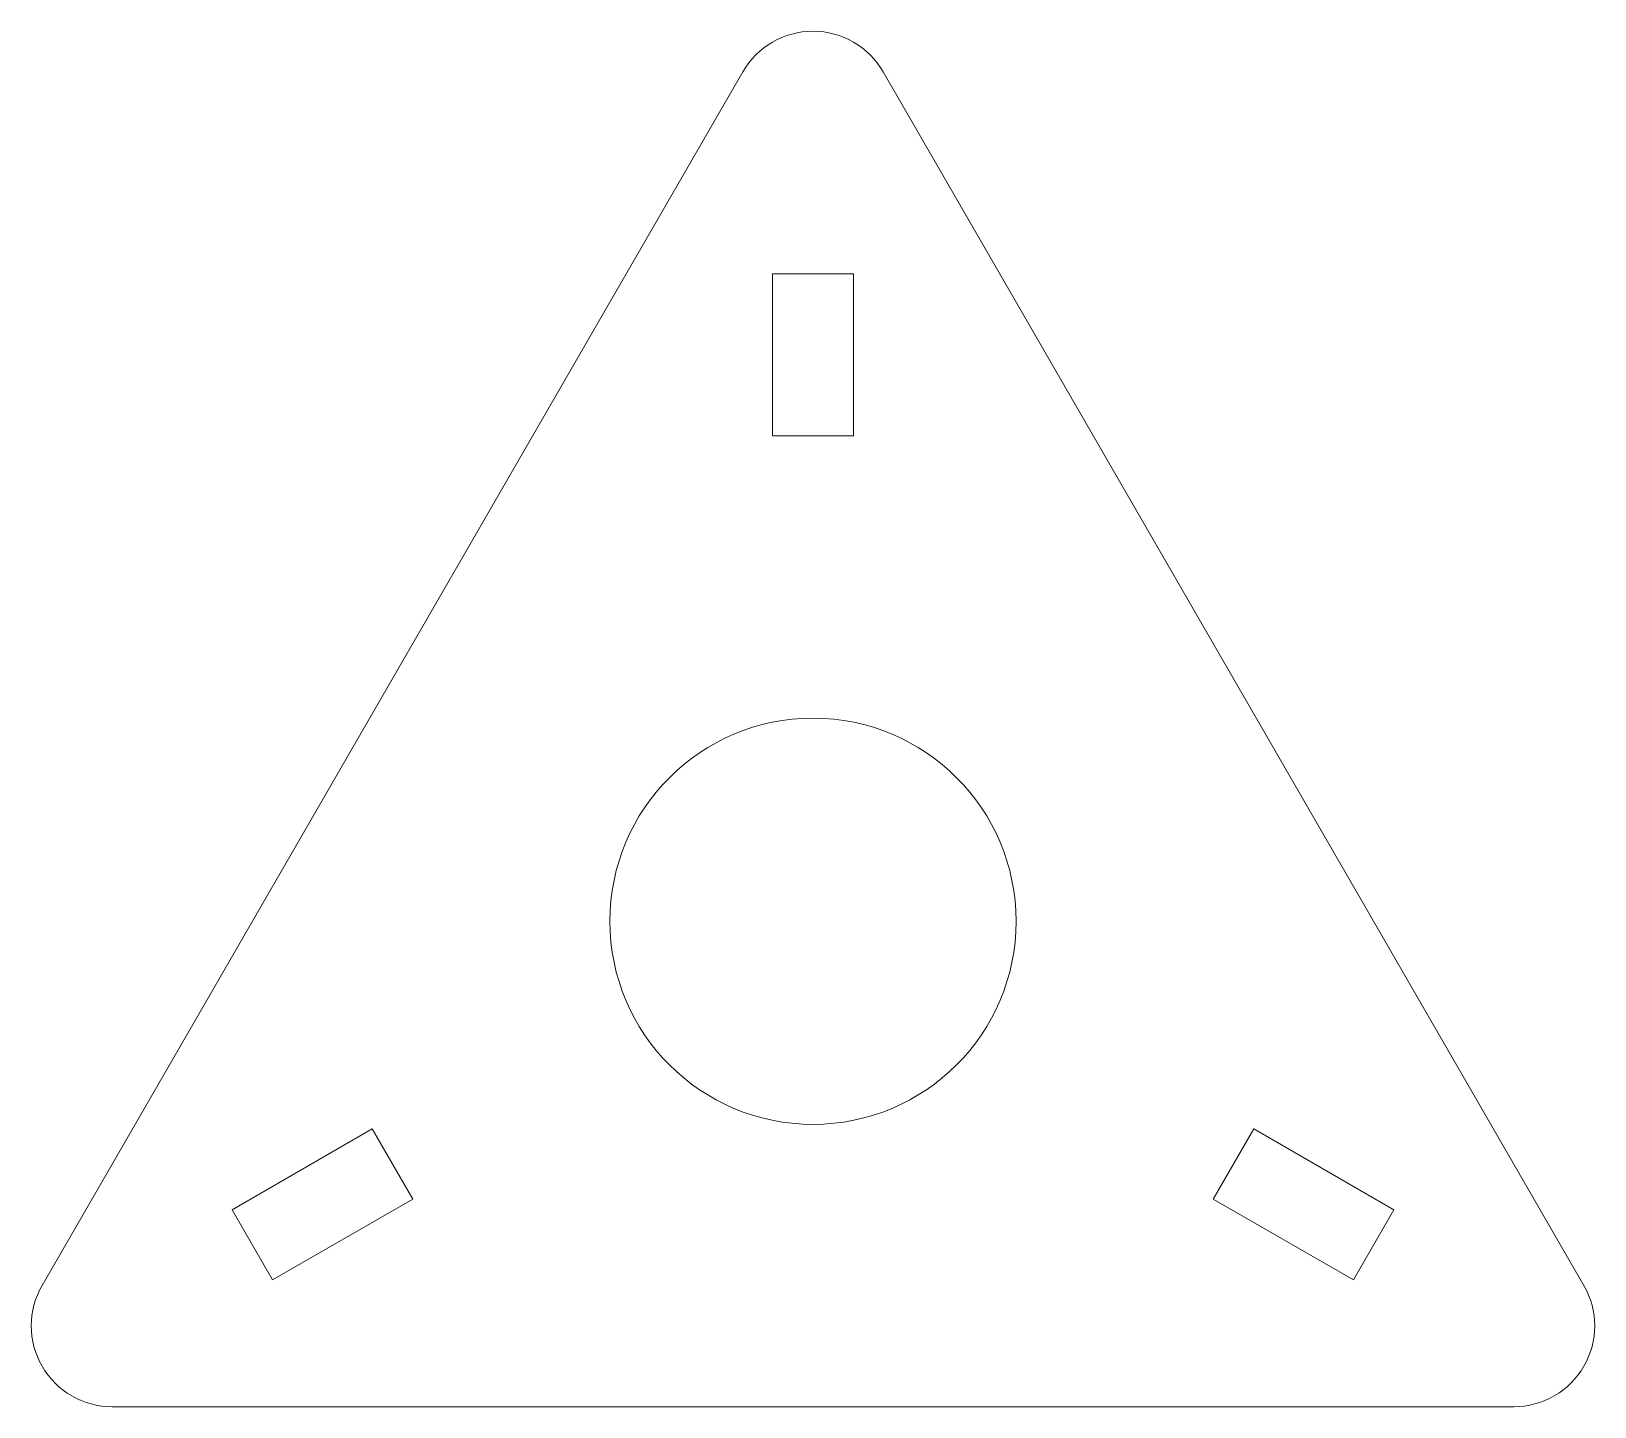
# Model space of a CAD drawing. Header units: millimetres. Extents: x -48.3 to 48.3, y -30 to 55.
import ezdxf

# ---------------------------------------------------------------- set-up
doc = ezdxf.new("R2010")
doc.units = ezdxf.units.MM

msp = doc.modelspace()

# ---------------------------------------------------------------- linework, layer by layer
at = {"color": 7, "linetype": 'Continuous', "lineweight": 15}
for p, q in [((-4.33, 52.5), (-47.631, -22.5)), ((47.631, -22.5), (4.33, 52.5)), ((2.5, 40), (-2.5, 40)), ((-2.5, 40), (-2.5, 30)), ((2.5, 30), (2.5, 40)), ((-2.5, 30), (2.5, 30)), ((-27.231, -12.835), (-35.891, -17.835)), ((-24.731, -17.165), (-27.231, -12.835)), ((27.231, -12.835), (24.731, -17.165)), ((35.891, -17.835), (27.231, -12.835)), ((-33.391, -22.165), (-24.731, -17.165)), ((24.731, -17.165), (33.391, -22.165)), ((-35.891, -17.835), (-33.391, -22.165)), ((33.391, -22.165), (35.891, -17.835)), ((-43.301, -30), (43.301, -30))]:
    msp.add_line(p, q, dxfattribs=at)
msp.add_circle((0, 0), 12.55, dxfattribs=at)
for centre, start, end in [((0, 50), 30, 150), ((-43.301, -25), 150, 270), ((43.301, -25), 270, 30)]:
    msp.add_arc(centre, 5, start, end, dxfattribs=at)

doc.saveas('drawing.dxf')
